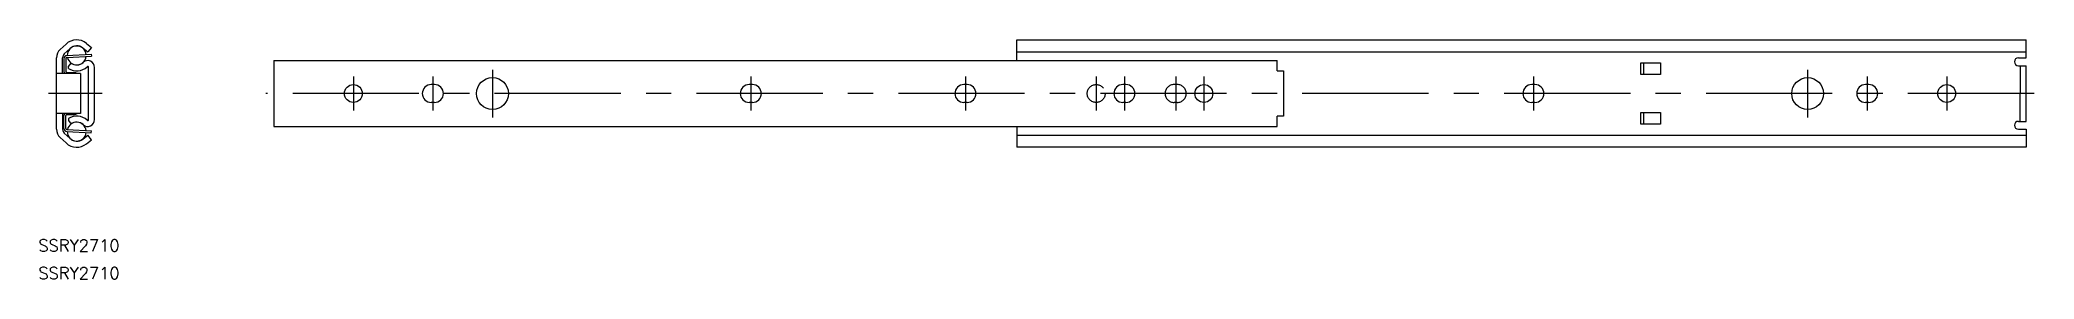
# Model space of a CAD drawing. Extents: x -4 to 498, y -47 to 14.
import ezdxf

# ---------------------------------------------------------------- set-up
doc = ezdxf.new("R2010")
doc.units = 0
doc.linetypes.add('CENTER', pattern=[50.8, 31.75, -6.35, 6.35, -6.35])
doc.linetypes.add('DASHED', pattern=[19.05, 12.7, -6.35])
doc.layers.get('0').update_dxf_attribs({"linetype": 'CONTINUOUS'})
doc.layers.add('CENTER', color=1, linetype='CENTER')
doc.styles.get("Standard").update_dxf_attribs({"font": 'txt.shx', "height": 3, "bigfont": 'bigfont.shx'})

# ---------------------------------------------------------------- blocks, each defined once
blk = doc.blocks.new('*U2')
at = {"color": 7, "linetype": 'CONTINUOUS'}
blk.add_text('SSRY2710', height=3, dxfattribs=at).set_placement((-4.59, -46.7))
blk = doc.blocks.new('*U3')
at = {"color": 7, "linetype": 'CONTINUOUS'}
blk.add_text('SSRY2710', height=3, dxfattribs=at).set_placement((-4.59, -39.74))

msp = doc.modelspace()

# ---------------------------------------------------------------- linework, layer by layer
at = {"color": 7, "linetype": 'CONTINUOUS'}
for p, q in [((2.38, 12.45), (0.9, 11.07)), ((3.4, 11.35), (1.92, 9.97)), ((6.57, 11.46), (7.82, 10.45)), ((7.51, 12.63), (8.76, 11.62)), ((8.76, 11.62), (7.82, 10.45)), ((241.57, 13.5), (495.57, 13.5)), ((241.57, 8.28), (241.57, 13.5)), ((241.57, 10.45), (495.57, 10.45)), ((495.57, 9), (495.57, 13.5)), ((0, -9), (0, 9)), ((1.5, 5), (1.5, 9)), ((1.85, 8.77), (1.85, 5.55)), ((2.35, 8.77), (2.35, 5.55)), ((2.61, 9.57), (8.73, 9.89)), ((2.63, 9.07), (8.75, 9.39)), ((2.65, 5.25), (4.55, 5.25)), ((2.95, 6.8), (3.62, 7.68)), ((2.95, 6.32), (2.95, 6.8)), ((8.05, -6.57), (8.05, 6.57)), ((8.73, 9.89), (8.75, 9.39)), ((9.55, -6.52), (9.55, 6.52)), ((54.67, 8.28), (54.67, -8.28)), ((54.67, 8.28), (307.12, 8.28)), ((307.12, 5.7), (307.12, 8.28)), ((307.12, 5.7), (308.67, 5.7)), ((308.67, 5.7), (308.67, -5.7)), ((398.57, 7.75), (403.57, 7.75)), ((398.57, 4.75), (398.57, 7.75)), ((399.32, 7.75), (399.32, 4.75)), ((403.57, 7.75), (403.57, 4.75)), ((493.63, 9), (495.57, 9)), ((493.63, 7), (495.57, 7)), ((494.02, 7), (494.02, 0)), ((495.57, -7), (495.57, 7)), ((6, 5), (0, 5)), ((6, 5), (6, -5)), ((95.07, 2.25), (94.27, 2.25)), ((175.07, 2.25), (174.27, 2.25)), ((229.07, 2.25), (228.27, 2.25)), ((269.07, 2.25), (268.27, 2.25)), ((371.97, 2.25), (371.17, 2.25)), ((403.57, 4.75), (398.57, 4.75)), ((455.97, 2.25), (455.17, 2.25)), ((494.02, -7), (494.02, 0)), ((6, -5), (0, -5)), ((1.5, -5), (1.5, -9)), ((95.07, -2.25), (94.27, -2.25)), ((175.07, -2.25), (174.27, -2.25)), ((229.07, -2.25), (228.27, -2.25)), ((269.07, -2.25), (268.27, -2.25)), ((371.97, -2.25), (371.17, -2.25)), ((398.57, -4.75), (403.57, -4.75)), ((398.57, -7.75), (398.57, -4.75)), ((399.32, -4.75), (399.32, -7.75)), ((403.57, -4.75), (403.57, -7.75)), ((455.97, -2.25), (455.17, -2.25)), ((1.85, -8.77), (1.85, -5.55)), ((3.4, -11.35), (1.92, -9.97)), ((2.35, -8.77), (2.35, -5.55)), ((2.61, -9.57), (8.73, -9.89)), ((2.63, -9.07), (8.75, -9.39)), ((2.65, -5.25), (4.55, -5.25)), ((2.95, -6.32), (2.95, -6.8)), ((2.95, -6.8), (3.62, -7.68)), ((8.73, -9.89), (8.75, -9.39)), ((54.67, -8.28), (307.12, -8.28)), ((241.57, -8.28), (241.57, -13.5)), ((307.12, -8.28), (307.12, -5.7)), ((308.67, -5.7), (307.12, -5.7)), ((403.57, -7.75), (398.57, -7.75)), ((493.63, -7), (495.57, -7)), ((493.63, -9), (495.57, -9)), ((495.57, -9), (495.57, -13.5)), ((2.38, -12.45), (0.9, -11.07)), ((6.57, -11.46), (7.82, -10.45)), ((7.51, -12.63), (8.76, -11.62)), ((8.76, -11.62), (7.82, -10.45)), ((241.57, -10.45), (495.57, -10.45)), ((495.57, -13.5), (241.57, -13.5))]:
    msp.add_line(p, q, dxfattribs=at)
at = {"color": 3, "linetype": 'DASHED'}
for p, q in [((281.97, 2.25), (281.17, 2.25)), ((281.97, -2.25), (281.17, -2.25))]:
    msp.add_line(p, q, dxfattribs=at)
at = {"color": 7, "linetype": 'CONTINUOUS'}
for centre, radius in [((74.67, 0), 2.25), ((109.67, 0), 4), ((288.67, 0), 2.25), ((440.57, 0), 4), ((475.57, 0), 2.25)]:
    msp.add_circle(centre, radius, dxfattribs=at)
at = {"color": 3, "linetype": 'DASHED'}
msp.add_circle((261.57, 0), 2.25, dxfattribs=at)
at = {"color": 7, "linetype": 'CONTINUOUS'}
for centre, radius, start, end in [((2.82, 9), 2.82, 132.9999, 180), ((5.05, 9.58), 3.92, 51.0002, 132.9997), ((5.05, 9.58), 2.38, 5.8102, 180.1898), ((5.05, 9.58), 2.42, 51.0002, 132.9997), ((2.82, 9), 1.32, 133.1022, 180), ((2.65, 8.77), 0.8, 93, 180), ((2.65, 5.55), 0.8, 180, 223.4774), ((2.65, 8.77), 0.3, 93, 180), ((2.65, 5.55), 0.3, 180, 270.0098), ((5.05, 9.58), 2.38, 192.2682, 353.7317), ((5.05, 9.58), 3.88, 237.2854, 312.599), ((5.05, 9.58), 2.38, 233, 312.0932), ((4.55, 4.45), 0.8, 43.3556, 90.0098), ((7.82, 6.56), 1.73, 358.953, 133.0307), ((7.82, 6.56), 0.226, 2.852, 130.5705), ((493.63, 8), 1, 90, 270), ((94.27, 0), 2.25, 90, 270), ((95.07, 0), 2.25, 270, 90), ((174.27, 0), 2.25, 90, 270), ((175.07, 0), 2.25, 270, 90), ((228.27, 0), 2.25, 90, 270), ((229.07, 0), 2.25, 270, 90), ((268.27, 0), 2.25, 90, 270), ((269.07, 0), 2.25, 270, 90), ((371.17, 0), 2.25, 90, 270), ((371.97, 0), 2.25, 270, 90), ((455.17, 0), 2.25, 90, 270), ((455.97, 0), 2.25, 270, 90), ((2.65, -5.55), 0.8, 136.5226, 180), ((4.55, -4.45), 0.8, 269.9902, 316.6444), ((2.82, -9), 2.82, 180, 227.0001), ((2.82, -9), 1.32, 180, 226.8978), ((2.65, -8.77), 0.8, 180, 267), ((2.65, -5.55), 0.3, 89.9902, 180), ((2.65, -8.77), 0.3, 180, 267), ((5.05, -9.58), 2.38, 179.8102, 354.1898), ((5.05, -9.58), 2.38, 6.2683, 167.7318), ((5.05, -9.58), 3.88, 47.401, 122.7146), ((5.05, -9.58), 2.38, 47.9068, 127), ((7.82, -6.56), 1.73, 226.9693, 1.047), ((7.82, -6.56), 0.226, 229.4295, 357.148), ((493.63, -8), 1, 90, 270), ((5.05, -9.58), 3.92, 227.0003, 308.9998), ((5.05, -9.58), 2.42, 227.0003, 308.9998)]:
    msp.add_arc(centre, radius, start, end, dxfattribs=at)
at = {"color": 3, "linetype": 'DASHED'}
for centre, start, end in [((281.17, 0), 90, 270), ((281.97, 0), 270, 90)]:
    msp.add_arc(centre, 2.25, start, end, dxfattribs=at)
at = {"layer": 'CENTER', "color": 1, "linetype": 'CENTER'}
for p, q in [((109.67, 6), (109.67, -6)), ((440.57, 6), (440.57, -6)), ((11.5, 0), (-2, 0)), ((497.57, 0), (52.67, 0)), ((74.67, 4.25), (74.67, -4.25)), ((94.67, 4.25), (94.67, -4.25)), ((174.67, 4.25), (174.67, -4.25)), ((228.67, 4.25), (228.67, -4.25)), ((261.57, 4.25), (261.57, -4.25)), ((268.67, 4.25), (268.67, -4.25)), ((281.57, 4.25), (281.57, -4.25)), ((288.67, 4.25), (288.67, -4.25)), ((371.57, 4.25), (371.57, -4.25)), ((455.57, 4.25), (455.57, -4.25)), ((475.57, 4.25), (475.57, -4.25))]:
    msp.add_line(p, q, dxfattribs=at)

# ---------------------------------------------------------------- block references
at = {"color": 7, "linetype": 'CONTINUOUS'}
for name in ['*U3', '*U2']:
    msp.add_blockref(name, (0, 0), dxfattribs=at)

doc.saveas('drawing.dxf')
